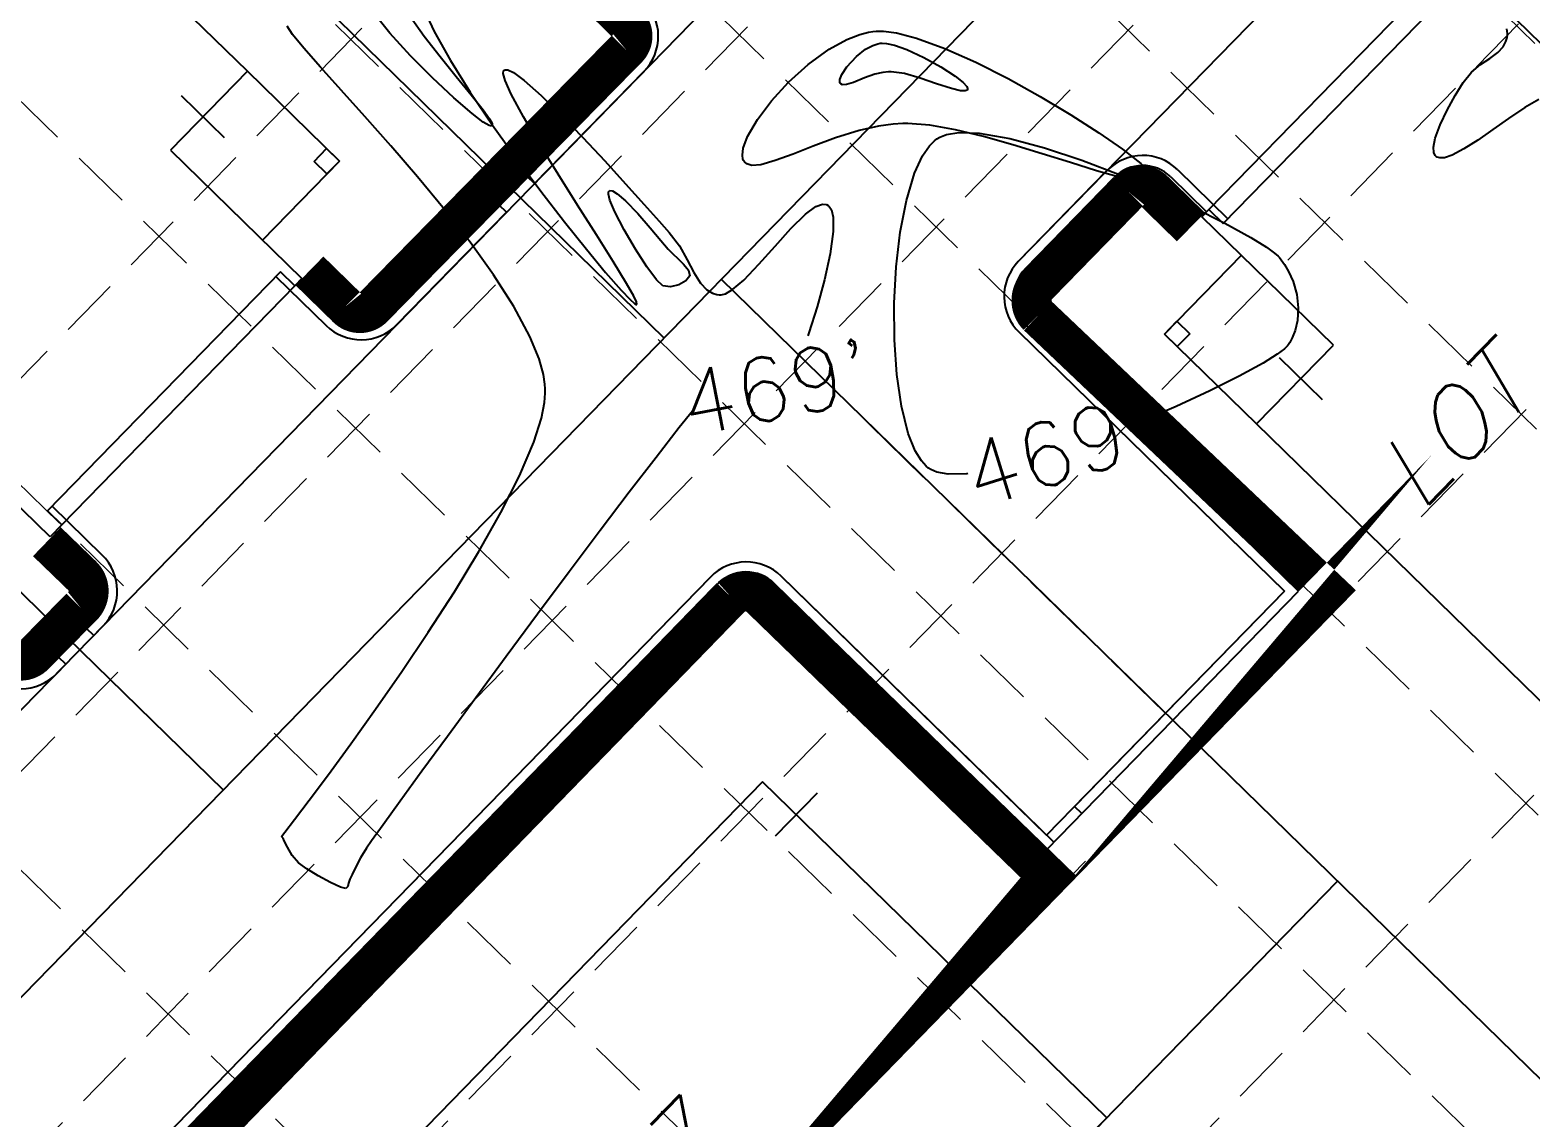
# Model space of a CAD drawing. Header units: feet. Extents: x -15 to 992, y 1644 to 2657.
# Drawn here: x 536.2 to 611.1, y 2436.6 to 2490.9 of the extents above; entities that cross this region are included whole.
import ezdxf
from ezdxf.enums import TextEntityAlignment as Align

# ---------------------------------------------------------------- set-up
doc = ezdxf.new("R2010")
doc.units = ezdxf.units.FT
doc.header["$LTSCALE"] = 30
doc.header["$MEASUREMENT"] = 0
for name, pattern in [('HIDDEN', [0.375, 0.25, -0.125]), ('HIDDEN2', [0.1875, 0.125, -0.0625]), ('x500106ebs$0$PHANTOM2', [1.25, 0.625, -0.125, 0.125, -0.125, 0.125, -0.125])]:
    doc.linetypes.add(name, pattern=pattern)
for name, color, linetype in [('CONTOURS', 35, 'x500106ebs$0$PHANTOM2'), ('EROSION BLANKET', 84, 'Continuous'), ('GRID', 254, 'HIDDEN'), ('x500106ebs$0$3-LOT-LINES', 251, 'x500106ebs$0$PHANTOM2'), ('x500106pbs$0$3-BLDG', 16, 'HIDDEN2'), ('x500106pbs$0$3-CURB-BACK', 16, 'HIDDEN2'), ('x500106pbs$0$3-CURB-FACE', 16, 'HIDDEN2'), ('x500106pbs$0$3-ESMT-SHARED', 16, 'HIDDEN2'), ('x500106pbs$0$3-STRIPE', 16, 'HIDDEN2'), ('x500106pbs$0$3-TEXT-LOT-30', 16, 'HIDDEN2')]:
    doc.layers.add(name, color=color, linetype=linetype)
doc.styles.add('x500106eto$0$L60', font='simplex', dxfattribs={"height": 1.8})
doc.styles.add('x500106pbs$0$SLANT 80', font='simplex', dxfattribs={"oblique": 15, "height": 2.4})

msp = doc.modelspace()

# ---------------------------------------------------------------- linework, layer by layer
at = {"layer": 'CONTOURS', "lineweight": -3}
for p, q in [((555.7740449042153, 2492.089231187139, 469), (556.3525201830612, 2490.838421023518, 469)), ((549.2739560422733, 2490.700136889402, 469), (549.0147153439234, 2491.115499055011, 469)), ((554.1359824812544, 2490.761782183651, 468), (553.2672294845233, 2491.833719103825, 468)), ((555.164052744014, 2491.580813404642, 468), (555.8555346180754, 2490.612446173994, 468)), ((549.8436491369018, 2490.003730044847, 469), (549.2739560422733, 2490.700136889402, 469)), ((555.1700131026785, 2489.630717206041, 468), (554.1359824812544, 2490.761782183651, 468)), ((555.8555346180754, 2490.612446173994, 468), (556.6464690220569, 2489.597310457795, 468)), ((556.3525201830612, 2490.838421023518, 469), (557.1623698571279, 2489.396482060046, 469)), ((576.0710924232549, 2489.960888824548, 469), (576.942689098117, 2490.435215230468, 469)), ((576.942689098117, 2490.435215230468, 469), (577.598673190344, 2490.690178099248, 469)), ((577.598673190344, 2490.690178099248, 469), (578.0320585128179, 2490.804090050291, 469)), ((578.0320585128179, 2490.804090050291, 469), (578.2465647011131, 2490.842612657993, 469)), ((578.2465647011131, 2490.842612657993, 469), (578.4133299867558, 2490.860423031389, 469)), ((578.4133299867558, 2490.860423031389, 469), (578.7845864598405, 2490.859575110718, 469)), ((578.7845864598405, 2490.859575110718, 469), (579.427677861117, 2490.772931513832, 469)), ((579.427677861117, 2490.772931513832, 469), (580.423349644589, 2490.51428604946, 469)), ((580.423349644589, 2490.51428604946, 469), (581.8414247889675, 2489.995763575545, 469)), ((609.7085493684558, 2490.083743580024, 469), (609.8483774801307, 2490.342952460821, 469)), ((609.8483774801307, 2490.342952460821, 469), (609.90923094651, 2490.545633520568, 469)), ((609.9328907263143, 2490.750329892167, 469), (609.8974627216089, 2490.970470448812, 469)), ((609.90923094651, 2490.545633520568, 469), (609.9287805501385, 2490.657507227961, 469)), ((609.9287805501385, 2490.657507227961, 469), (609.9328907263143, 2490.750329892167, 469)), ((550.6716003703064, 2489.062812852786, 469), (549.8436491369018, 2490.003730044847, 469)), ((556.26695406522, 2488.527479764922, 468), (555.1700131026785, 2489.630717206041, 468)), ((556.6464690220569, 2489.597310457795, 468), (557.4552430035096, 2488.601458046056, 468)), ((575.0166539441452, 2489.20045090772, 469), (576.0710924232549, 2489.960888824548, 469)), ((576.9464953426459, 2489.085100075203, 468), (577.423676839649, 2489.599172076858, 468)), ((577.423676839649, 2489.599172076858, 468), (577.885138984728, 2489.95479847794, 468)), ((577.885138984728, 2489.95479847794, 468), (578.2515402044573, 2490.150256650566, 468)), ((578.2515402044573, 2490.150256650566, 468), (578.4961204959864, 2490.232767242212, 468)), ((578.4961204959864, 2490.232767242212, 468), (578.6166332751368, 2490.25691193138, 468)), ((578.6166332751368, 2490.25691193138, 468), (578.7080924000866, 2490.264482565502, 468)), ((578.7080924000866, 2490.264482565502, 468), (578.9245594394276, 2490.249595427567, 468)), ((578.9245594394276, 2490.249595427567, 468), (579.3201404977103, 2490.160199693809, 468)), ((579.3201404977103, 2490.160199693809, 468), (579.9435160459311, 2489.93823410006, 468)), ((579.9435160459311, 2489.93823410006, 468), (580.7989664985369, 2489.543644907528, 468)), ((581.8414247889675, 2489.995763575545, 469), (583.3891987945658, 2489.305445574977, 469)), ((609.0375940260033, 2489.496835037743, 469), (609.4478347769141, 2489.799793228195, 469)), ((609.4478347769141, 2489.799793228195, 469), (609.7085493684558, 2490.083743580024, 469)), ((551.7056154849843, 2487.913919644659, 469), (550.6716003703064, 2489.062812852786, 469)), ((557.1623698571279, 2489.396482060046, 469), (558.1512054596737, 2487.821392929436, 469)), ((559.7974699352528, 2488.738838529596, 469), (559.8089932290104, 2488.875939214344, 469)), ((559.8089932290104, 2488.875939214344, 469), (559.8383914137517, 2488.915004625247, 469)), ((559.8383914137517, 2488.915004625247, 469), (559.8864490301748, 2488.937449667841, 469)), ((559.8864490301748, 2488.937449667841, 469), (560.0213736941291, 2488.928556054056, 469)), ((560.0213736941291, 2488.928556054056, 469), (560.312963320594, 2488.79071863026, 469)), ((574.0402611959398, 2488.316650067246, 469), (575.0166539441452, 2489.20045090772, 469)), ((576.6931185558151, 2488.690287163815, 468), (576.9464953426459, 2489.085100075203, 468)), ((580.7989664985369, 2489.543644907528, 468), (581.6380732811504, 2489.081177625892, 468)), ((581.6380732811504, 2489.081177625892, 468), (582.3525741076737, 2488.617548826756, 468)), ((583.3891987945658, 2489.305445574977, 469), (584.9991044709791, 2488.491664987589, 469)), ((608.1208157830188, 2488.815500493411, 469), (608.5790384288757, 2489.190551844967, 469)), ((608.5790384288757, 2489.190551844967, 469), (609.0375940260033, 2489.496835037743, 469)), ((557.324438085303, 2487.539025454222, 468), (556.26695406522, 2488.527479764922, 468)), ((557.4552430035096, 2488.601458046056, 468), (558.2002436099838, 2487.690940728788, 468)), ((559.8895327957675, 2488.397210387517, 469), (559.7974699352528, 2488.738838529596, 469)), ((560.1916614850829, 2487.719935368884, 469), (559.8895327957675, 2488.397210387517, 469)), ((560.312963320594, 2488.79071863026, 469), (560.8463624139549, 2488.402435276777, 469)), ((560.8463624139549, 2488.402435276777, 469), (561.6985992262948, 2487.648193640807, 469)), ((573.1837996469064, 2487.376752110444, 469), (574.0402611959398, 2488.316650067246, 469)), ((576.6023504401771, 2488.31435212378, 468), (576.6041644804163, 2488.442580310782, 468)), ((576.6205612331921, 2488.264083094407, 468), (576.6023504401771, 2488.31435212378, 468)), ((576.6041644804163, 2488.442580310782, 468), (576.6931185558151, 2488.690287163815, 468)), ((576.6501679895132, 2488.225127600123, 468), (576.6205612331921, 2488.264083094407, 468)), ((576.7364134409522, 2488.182002346478, 468), (576.6501679895132, 2488.225127600123, 468)), ((576.9271764418736, 2488.191112814656, 468), (576.7364134409522, 2488.182002346478, 468)), ((577.2788127157573, 2488.30415225478, 468), (576.9271764418736, 2488.191112814656, 468)), ((577.8375997855153, 2488.528603719922, 468), (577.2788127157573, 2488.30415225478, 468)), ((578.3478607024624, 2488.706223482985, 468), (577.8375997855153, 2488.528603719922, 468)), ((578.7501232274685, 2488.801441048416, 468), (578.3478607024624, 2488.706223482985, 468)), ((579.0214307624815, 2488.833659504867, 468), (578.7501232274685, 2488.801441048416, 468)), ((579.1567872808448, 2488.83775755921, 468), (579.0214307624815, 2488.833659504867, 468)), ((579.8196507697771, 2488.742523070176, 468), (579.1567872808448, 2488.83775755921, 468)), ((580.6125083231718, 2488.515274962007, 468), (579.8196507697771, 2488.742523070176, 468)), ((581.4299014193625, 2488.239389565922, 468), (580.6125083231718, 2488.515274962007, 468)), ((582.166371536684, 2487.998243213148, 468), (581.4299014193625, 2488.239389565922, 468)), ((582.3525741076737, 2488.617548826756, 468), (582.7617062242489, 2488.290643030969, 468)), ((582.7617062242489, 2488.290643030969, 468), (582.9374058658427, 2488.093545510908, 468)), ((584.9991044709791, 2488.491664987589, 469), (586.6035746278023, 2487.602754753214, 469)), ((607.3176716297276, 2487.650200004147, 469), (607.7115738859193, 2488.306237826617, 469)), ((607.7115738859193, 2488.306237826617, 469), (608.1208157830188, 2488.815500493411, 469)), ((552.893500223433, 2486.593584751904, 469), (551.7056154849843, 2487.913919644659, 469)), ((558.2400978793521, 2486.75230986787, 468), (557.324438085303, 2487.539025454222, 468)), ((558.1512054596737, 2487.821392929436, 469), (559.2666385239554, 2486.171132264396, 469)), ((558.2002436099838, 2487.690940728788, 468), (558.7998578890306, 2486.931810296002, 468)), ((560.8045994244837, 2486.585609445939, 469), (560.1916614850829, 2487.719935368884, 469)), ((561.6985992262948, 2487.648193640807, 469), (562.6961041664104, 2486.672672300444, 469)), ((572.4891547653128, 2486.448022844635, 469), (573.1837996469064, 2487.376752110444, 469)), ((582.6264149591957, 2487.886367136693, 468), (582.166371536684, 2487.998243213148, 468)), ((582.8606860711816, 2487.877748446671, 468), (582.6264149591957, 2487.886367136693, 468)), ((582.951468239954, 2487.917859416555, 468), (582.8606860711816, 2487.877748446671, 468)), ((582.9374058658427, 2488.093545510908, 468), (582.9790953688412, 2487.993049260784, 468)), ((582.974708748055, 2487.953672962416, 468), (582.951468239954, 2487.917859416555, 468)), ((582.9790953688412, 2487.993049260784, 468), (582.974708748055, 2487.953672962416, 468)), ((586.6035746278023, 2487.602754753214, 469), (588.1350420746298, 2486.687047811686, 469)), ((606.9126596000851, 2486.922395228793, 469), (607.3176716297276, 2487.650200004147, 469)), ((611.4937406186905, 2487.457331725465, 469), (610.7875314329185, 2487.047509487856, 469)), ((558.8017214572837, 2486.326623439437, 468), (558.2400978793521, 2486.75230986787, 468)), ((558.7998578890306, 2486.931810296002, 468), (559.1200272524743, 2486.477891309486, 468)), ((562.6961041664104, 2486.672672300444, 469), (563.7737026740133, 2485.558889958262, 469)), ((588.1350420746298, 2486.687047811686, 469), (589.5259396210572, 2485.792877102837, 469)), ((606.5559731347175, 2486.188738408935, 469), (606.9126596000851, 2486.922395228793, 469)), ((610.7875314329185, 2487.047509487856, 469), (609.9832771169176, 2486.503021036052, 469)), ((554.1830603281503, 2485.138342505962, 469), (552.893500223433, 2486.593584751904, 469)), ((559.0888495833551, 2486.155392554718, 468), (558.8017214572837, 2486.326623439437, 468)), ((559.2041320898607, 2486.122165653607, 468), (559.0888495833551, 2486.155392554718, 468)), ((559.1200272524743, 2486.477891309486, 468), (559.2396777881545, 2486.24912026421, 468)), ((559.2364756550446, 2486.131917243917, 468), (559.2041320898607, 2486.122165653607, 468)), ((559.2522815019797, 2486.157707779595, 468), (559.2364756550446, 2486.131917243917, 468)), ((559.2396777881545, 2486.24912026421, 468), (559.2522815019797, 2486.157707779595, 468)), ((559.2666385239554, 2486.171132264396, 469), (560.4562805832302, 2484.503678697634, 469)), ((561.6102405423567, 2485.220617575393, 469), (560.8045994244837, 2486.585609445939, 469)), ((571.9982120194275, 2485.597728077138, 469), (572.4891547653128, 2486.448022844635, 469)), ((577.5599800441316, 2485.900059461944, 469), (576.3836818578804, 2485.537293956129, 469)), ((578.5289132045666, 2486.118093247606, 469), (577.5599800441316, 2485.900059461944, 469)), ((579.2616973055074, 2486.220154305886, 469), (578.5289132045666, 2486.118093247606, 469)), ((579.7494788542645, 2486.252011989554, 469), (579.2616973055074, 2486.220154305886, 469)), ((579.9924195855065, 2486.255703061508, 469), (579.7494788542645, 2486.252011989554, 469)), ((581.0929493131121, 2486.168922997818, 469), (579.9924195855065, 2486.255703061508, 469)), ((582.3717545728773, 2485.937990047642, 469), (581.0929493131121, 2486.168922997818, 469)), ((583.7708298262373, 2485.599422403631, 469), (582.3717545728773, 2485.937990047642, 469)), ((606.3070475713498, 2485.515144452959, 469), (606.5559731347175, 2486.188738408935, 469)), ((609.1913654024847, 2485.947255799115, 469), (608.4390327081255, 2485.426285975011, 469)), ((609.9832771169176, 2486.503021036052, 469), (609.1913654024847, 2485.947255799115, 469)), ((555.5221015416332, 2483.584727238271, 469), (554.1830603281503, 2485.138342505962, 469)), ((562.5349607706885, 2483.720355943924, 469), (561.6102405423567, 2485.220617575393, 469)), ((563.7737026740133, 2485.558889958262, 469), (564.8662201888155, 2484.389865316831, 469)), ((571.7802703951049, 2485.019167724442, 469), (571.9982120194275, 2485.597728077138, 469)), ((575.2744251487748, 2485.128058386601, 469), (574.262530232455, 2484.729972058591, 469)), ((576.3836818578804, 2485.537293956129, 469), (575.2744251487748, 2485.128058386601, 469)), ((580.7303333533066, 2484.640974204247, 469), (581.070864631178, 2485.14101776091, 469)), ((581.070864631178, 2485.14101776091, 469), (581.3175477530995, 2485.393097202614, 469)), ((581.3175477530995, 2485.393097202614, 469), (581.44675133583, 2485.492924101343, 469)), ((581.44675133583, 2485.492924101343, 469), (581.5868234101308, 2485.576867951667, 469)), ((581.5868234101308, 2485.576867951667, 469), (581.9185514689557, 2485.704833584583, 469)), ((581.9185514689557, 2485.704833584583, 469), (582.5354050582873, 2485.80259004035, 469)), ((582.5354050582873, 2485.80259004035, 469), (583.553342810937, 2485.772823818671, 469)), ((583.553342810937, 2485.772823818671, 469), (585.0817176231521, 2485.511978405874, 469)), ((585.2321695346263, 2485.189738258427, 469), (583.7708298262373, 2485.599422403631, 469)), ((585.0817176231521, 2485.511978405874, 469), (586.8190532133121, 2485.04630476461, 469)), ((586.697768159479, 2484.745455804678, 469), (585.2321695346263, 2485.189738258427, 469)), ((589.5259396210572, 2485.792877102837, 469), (590.7087000766783, 2484.968575566503, 469)), ((606.2254355170467, 2485.063809368607, 469), (606.3070475713498, 2485.515144452959, 469)), ((608.4390327081255, 2485.426285975011, 469), (607.7535154523439, 2484.986183761701, 469)), ((560.4562805832302, 2484.503678697634, 469), (561.6677431707556, 2482.877010861863, 469)), ((564.8662201888155, 2484.389865316831, 469), (565.9084821505298, 2483.248617078725, 469)), ((571.7328616947595, 2484.667159456939, 469), (571.7802703951049, 2485.019167724442, 469)), ((571.7615428735294, 2484.479564888348, 469), (571.7328616947595, 2484.667159456939, 469)), ((571.7949748078527, 2484.401505266352, 469), (571.7615428735294, 2484.479564888348, 469)), ((571.8398769060273, 2484.334868684631, 469), (571.7949748078527, 2484.401505266352, 469)), ((573.3783174245623, 2484.400654277331, 469), (572.6521070407371, 2484.19772434805, 469)), ((574.262530232455, 2484.729972058591, 469), (573.3783174245623, 2484.400654277331, 469)), ((580.3318592347564, 2483.77224846593, 469), (580.7303333533066, 2484.640974204247, 469)), ((588.109620162229, 2484.303093235031, 469), (586.697768159479, 2484.745455804678, 469)), ((586.8190532133121, 2485.04630476461, 469), (588.6845306275441, 2484.422579359261, 469)), ((588.6845306275441, 2484.422579359261, 469), (590.5973309119763, 2483.68757865421, 469)), ((590.7087000766783, 2484.968575566503, 469), (591.6157562510887, 2484.262476142517, 469)), ((606.2527549810229, 2484.798520511475, 469), (606.2254355170467, 2485.063809368607, 469)), ((606.3202566283453, 2484.664434136743, 469), (606.2527549810229, 2484.798520511475, 469)), ((606.3702205015134, 2484.611804766184, 469), (606.3202566283453, 2484.664434136743, 469)), ((606.4213616637016, 2484.576279802935, 469), (606.3702205015134, 2484.611804766184, 469)), ((606.5438637561983, 2484.53557433442, 469), (606.4213616637016, 2484.576279802935, 469)), ((606.7748979450207, 2484.54484861285, 469), (606.5438637561983, 2484.53557433442, 469)), ((607.1620500536451, 2484.673021357151, 469), (606.7748979450207, 2484.54484861285, 469)), ((607.7535154523439, 2484.986183761701, 469), (607.1620500536451, 2484.673021357151, 469)), ((563.5051360414664, 2482.180220738211, 469), (562.5349607706885, 2483.720355943924, 469)), ((571.9585864567953, 2484.235661195543, 469), (571.8398769060273, 2484.334868684631, 469)), ((572.2052757311162, 2484.165099831166, 469), (571.9585864567953, 2484.235661195543, 469)), ((572.6521070407371, 2484.19772434805, 469), (572.2052757311162, 2484.165099831166, 469)), ((579.9241714113177, 2482.41653513408, 469), (580.3318592347564, 2483.77224846593, 469)), ((589.409720004312, 2483.89916874213, 469), (588.109620162229, 2484.303093235031, 469)), ((590.5400621471617, 2483.570200518623, 469), (589.409720004312, 2483.89916874213, 469)), ((590.5973309119763, 2483.68757865421, 469), (592.476635112736, 2482.888079113835, 469)), ((591.6157562510887, 2484.262476142517, 469), (592.097488956193, 2483.815181859787, 469)), ((592.097488956193, 2483.815181859787, 469), (592.2938037722975, 2483.564542415123, 469)), ((556.8584296063791, 2481.96927328027, 469), (555.5221015416332, 2483.584727238271, 469)), ((561.6677431707556, 2482.877010861863, 469), (562.848637819789, 2481.349107389793, 469)), ((565.0567031848543, 2482.850174103345, 468), (565.0824341183779, 2482.885034429518, 468)), ((565.0824341183779, 2482.885034429518, 468), (565.1263364257843, 2482.904987352376, 468)), ((565.1263364257843, 2482.904987352376, 468), (565.2447717931648, 2482.89081046896, 468)), ((565.2447717931648, 2482.89081046896, 468), (565.4882504933776, 2482.750985008301, 468)), ((565.9084821505298, 2483.248617078725, 469), (566.8353139988681, 2482.218163946516, 469)), ((591.4426410522124, 2483.352706757154, 469), (590.5400621471617, 2483.570200518623, 469)), ((591.9617349231221, 2483.283513586107, 469), (591.4426410522124, 2483.352706757154, 469)), ((592.2131667343531, 2483.305023226123, 469), (591.9617349231221, 2483.283513586107, 469)), ((592.3081660429502, 2483.358699701777, 469), (592.2131667343531, 2483.305023226123, 469)), ((592.2938037722975, 2483.564542415123, 469), (592.3380081046025, 2483.443645246406, 469)), ((592.3324869946559, 2483.398215390921, 469), (592.3081660429502, 2483.358699701777, 469)), ((592.3380081046025, 2483.443645246406, 469), (592.3324869946559, 2483.398215390921, 469)), ((592.476635112736, 2482.888079113835, 469), (594.2416242759509, 2482.070857202519, 469)), ((564.4471422866768, 2480.695608144936, 469), (563.5051360414664, 2482.180220738211, 469)), ((565.0463776507627, 2482.726512376532, 468), (565.0567031848543, 2482.850174103345, 468)), ((565.1229133721638, 2482.423144639815, 468), (565.0463776507627, 2482.726512376532, 468)), ((565.3664521085188, 2481.84615782847, 468), (565.1229133721638, 2482.423144639815, 468)), ((565.4882504933776, 2482.750985008301, 468), (565.9056598550155, 2482.389849532188, 468)), ((565.9056598550155, 2482.389849532188, 468), (566.5120105655719, 2481.757539997065, 468)), ((566.8353139988681, 2482.218163946516, 469), (567.5815411735416, 2481.381524622776, 469)), ((574.8904826058504, 2481.73245598119, 469), (575.407875860114, 2482.105516966368, 469)), ((575.407875860114, 2482.105516966368, 469), (575.7385123278893, 2482.222891176759, 469)), ((575.7385123278893, 2482.222891176759, 469), (575.9259829366256, 2482.207912916622, 469)), ((575.9259829366256, 2482.207912916622, 469), (576.0087088630485, 2482.169278636686, 469)), ((576.0087088630485, 2482.169278636686, 469), (576.0738985906864, 2482.115329892633, 469)), ((576.0738985906864, 2482.115329892633, 469), (576.1757228060235, 2481.95065704531, 469)), ((579.6183590299843, 2480.832123865147, 469), (579.9241714113177, 2482.41653513408, 469)), ((558.1398502648863, 2480.3285149634, 469), (556.8584296063791, 2481.96927328027, 469)), ((565.833371093137, 2480.949563041323, 468), (565.3664521085188, 2481.84615782847, 468)), ((566.5120105655719, 2481.757539997065, 468), (567.1287283678655, 2481.053715596494, 468)), ((567.5815411735416, 2481.381524622776, 469), (568.0819891142642, 2480.821717810078, 469)), ((574.1544208920895, 2481.013388509652, 469), (574.8904826058504, 2481.73245598119, 469)), ((576.1757228060235, 2481.95065704531, 469), (576.261774269849, 2481.575082416882, 469)), ((576.261774269849, 2481.575082416882, 469), (576.2652002250152, 2480.871772092118, 469)), ((594.2416242759509, 2482.070857202519, 469), (595.8114794477492, 2481.282689384645, 469)), ((562.848637819789, 2481.349107389793, 469), (563.9465760635876, 2479.977946914132, 469)), ((565.2873554383066, 2479.361914350776, 469), (564.4471422866768, 2480.695608144936, 469)), ((566.3967099613246, 2479.990169926085, 468), (565.833371093137, 2480.949563041323, 468)), ((567.1287283678655, 2481.053715596494, 468), (567.6662196595807, 2480.417098724623, 468)), ((568.0819891142642, 2480.821717810078, 469), (568.5926262486403, 2480.144215722964, 469)), ((573.3627971777241, 2480.137040817098, 469), (574.1544208920895, 2481.013388509652, 469)), ((576.2652002250152, 2480.871772092118, 469), (576.1188121184373, 2479.747355040203, 469)), ((579.4159495587842, 2479.095178963386, 469), (579.6183590299843, 2480.832123865147, 469)), ((595.8114794477492, 2481.282689384645, 469), (597.1053816742578, 2480.570352124591, 469)), ((559.3141692596512, 2478.698986619098, 469), (558.1398502648863, 2480.3285149634, 469)), ((563.9465760635876, 2479.977946914132, 469), (564.9091694354083, 2478.821508067591, 469)), ((566.9663286309865, 2479.109457979998, 468), (566.3967099613246, 2479.990169926085, 468)), ((567.6662196595807, 2480.417098724623, 468), (568.0348908384021, 2479.986411775596, 468)), ((568.0348908384021, 2479.986411775596, 468), (568.1122335449606, 2479.903069785597, 468)), ((568.1122335449606, 2479.903069785597, 468), (568.2710109333862, 2479.742790433965, 468)), ((568.5926262486403, 2480.144215722964, 469), (568.9807257667303, 2479.459405659784, 469)), ((572.5624142548813, 2479.235780809662, 469), (573.3627971777241, 2480.137040817098, 469)), ((597.1053816742578, 2480.570352124591, 469), (597.887506997854, 2480.086514102244, 469)), ((597.887506997854, 2480.086514102244, 469), (598.2993645551105, 2479.789537685838, 469)), ((565.9521514283424, 2478.274535542411, 469), (565.2873554383066, 2479.361914350776, 469)), ((567.4520870200263, 2478.448906700308, 468), (566.9663286309865, 2479.109457979998, 468)), ((568.2710109333862, 2479.742790433965, 468), (568.5091549284982, 2479.517335113205, 468)), ((568.5091549284982, 2479.517335113205, 468), (568.797933353032, 2479.241726251513, 468)), ((568.797933353032, 2479.241726251513, 468), (569.0511938502473, 2478.931103720097, 468)), ((568.9807257667303, 2479.459405659784, 469), (569.3097371925608, 2478.820243636189, 469)), ((571.8000749156886, 2478.441976393476, 469), (572.5624142548813, 2479.235780809662, 469)), ((576.1188121184373, 2479.747355040203, 469), (575.8415930497854, 2478.454418141935, 469)), ((598.2993645551105, 2479.789537685838, 469), (598.4810301590833, 2479.628548536511, 469)), ((598.4810301590833, 2479.628548536511, 469), (598.5420514759171, 2479.560275135475, 469)), ((598.5420514759171, 2479.560275135475, 469), (598.6271968916194, 2479.449338303239, 469)), ((598.6271968916194, 2479.449338303239, 469), (598.7861196692088, 2479.22067993217, 469)), ((598.7861196692088, 2479.22067993217, 469), (598.9954404678169, 2478.86283698189, 469)), ((560.3291923331722, 2477.117222578805, 469), (559.3141692596512, 2478.698986619098, 469)), ((564.9091694354083, 2478.821508067591, 469), (565.6840294685094, 2477.93776948288, 469)), ((567.7638450463478, 2478.149995584256, 468), (567.4520870200263, 2478.448906700308, 468)), ((568.9175451411238, 2478.397118855851, 468), (568.567640063922, 2478.203286807917, 468)), ((569.1050357763136, 2478.649985073263, 468), (568.9175451411238, 2478.397118855851, 468)), ((569.0511938502473, 2478.931103720097, 468), (569.1050357763136, 2478.649985073263, 468)), ((569.3097371925608, 2478.820243636189, 469), (569.6431100501586, 2478.279685667826, 469)), ((571.2490463008721, 2477.97325211915, 469), (571.8000749156886, 2478.441976393476, 469)), ((575.8415930497854, 2478.454418141935, 469), (575.4727366912846, 2477.104403402364, 469)), ((579.3184704657469, 2477.281864733058, 469), (579.4159495587842, 2479.095178963386, 469)), ((598.9954404678169, 2478.86283698189, 469), (599.2184821930468, 2478.363880823868, 469)), ((599.2184821930468, 2478.363880823868, 469), (599.4033402972593, 2477.717736359861, 469)), ((565.6840294685094, 2477.93776948288, 469), (566.1335444414603, 2477.466084444811, 469)), ((566.3082124903185, 2477.646085522942, 469), (565.9521514283424, 2478.274535542411, 469)), ((566.4479847574178, 2477.347648726276, 469), (566.3082124903185, 2477.646085522942, 469)), ((568.1511351604247, 2478.107806520404, 468), (567.7638450463478, 2478.149995584256, 468)), ((568.567640063922, 2478.203286807917, 468), (568.1511351604247, 2478.107806520404, 468)), ((569.6431100501586, 2478.279685667826, 469), (569.9555866472551, 2477.953820655419, 469)), ((569.9555866472551, 2477.953820655419, 469), (570.2379671499114, 2477.789387578704, 469)), ((570.2379671499114, 2477.789387578704, 469), (570.4567028825813, 2477.724199145909, 469)), ((570.4567028825813, 2477.724199145909, 469), (570.576738156763, 2477.706205959392, 469)), ((570.576738156763, 2477.706205959392, 469), (570.6731284484104, 2477.706434890673, 469)), ((570.6731284484104, 2477.706434890673, 469), (570.8858255775615, 2477.763204097396, 469)), ((570.8858255775615, 2477.763204097396, 469), (571.2490463008721, 2477.97325211915, 469)), ((599.4033402972593, 2477.717736359861, 469), (599.4788131959272, 2477.063031166101, 469)), ((561.1327252279461, 2475.61975717396, 469), (560.3291923331722, 2477.117222578805, 469)), ((566.1335444414603, 2477.466084444811, 469), (566.3536938651225, 2477.26906322084, 469)), ((566.3536938651225, 2477.26906322084, 469), (566.4384655286731, 2477.219312485823, 469)), ((566.4384655286731, 2477.219312485823, 469), (566.4609956515797, 2477.220307629789, 469)), ((566.4717249380922, 2477.242472079443, 469), (566.4479847574178, 2477.347648726276, 469)), ((566.4609956515797, 2477.220307629789, 469), (566.4717249380922, 2477.242472079443, 469)), ((575.4727366912846, 2477.104403402364, 469), (575.0514367151602, 2475.808752826542, 469)), ((579.3274492189016, 2475.468345478418, 469), (579.3184704657469, 2477.281864733058, 469)), ((599.4788131959272, 2477.063031166101, 469), (599.439540612068, 2476.417318349374, 469)), ((599.439540612068, 2476.417318349374, 469), (599.3219036914288, 2475.919018295218, 469)), ((561.5882040740257, 2474.507030938334, 469), (561.1327252279461, 2475.61975717396, 469)), ((575.0514367151602, 2475.808752826542, 469), (574.9970068942748, 2475.667233462123, 469)), ((579.4444132862777, 2473.730785503727, 469), (579.3274492189016, 2475.468345478418, 469)), ((599.1815806166455, 2475.561848714696, 469), (599.0625813410261, 2475.333725586255, 469)), ((599.3219036914288, 2475.919018295218, 469), (599.1815806166455, 2475.561848714696, 469)), ((598.4358833768797, 2474.741664911372, 469), (597.7300851658567, 2474.298992220959, 469)), ((598.7964634747402, 2475.012966136172, 469), (598.4358833768797, 2474.741664911372, 469)), ((598.947950766652, 2475.16035044297, 469), (598.7964634747402, 2475.012966136172, 469)), ((598.9953178888395, 2475.223082274169, 469), (598.947950766652, 2475.16035044297, 469)), ((599.0625813410261, 2475.333725586255, 469), (598.9953178888395, 2475.223082274169, 469)), ((561.8029899140499, 2473.73448868179, 469), (561.5882040740257, 2474.507030938334, 469)), ((597.7300851658567, 2474.298992220959, 469), (596.5373912400153, 2473.643033951292, 469)), ((561.8795251181489, 2473.253369592522, 469), (561.8029899140499, 2473.73448868179, 469)), ((561.8965434512431, 2473.023859596371, 469), (561.8795251181489, 2473.253369592522, 469)), ((579.6708901359043, 2472.145349113241, 469), (579.4444132862777, 2473.730785503727, 469)), ((596.5373912400153, 2473.643033951292, 469), (595.0661284807086, 2472.908654035093, 469)), ((561.8601025743742, 2472.337163373807, 469), (561.8984183610819, 2472.806999705731, 469)), ((561.8984183610819, 2472.806999705731, 469), (561.8965434512431, 2473.023859596371, 469)), ((595.0661284807086, 2472.908654035093, 469), (593.3874090450131, 2472.133992858994, 469)), ((561.7032306108154, 2471.548272537341, 469), (561.8601025743742, 2472.337163373807, 469)), ((569.2490107207377, 2471.893926311482, 469), (568.5869977516597, 2471.079987660484, 469)), ((580.0084072358104, 2470.788200611218, 469), (579.6708901359043, 2472.145349113241, 469)), ((593.3874090450131, 2472.133992858994, 469), (591.5723450900043, 2471.357190809626, 469)), ((561.3246685811089, 2470.356597696537, 469), (561.7032306108154, 2471.548272537341, 469)), ((568.5869977516597, 2471.079987660484, 469), (567.4227660430017, 2469.598009183009, 469)), ((591.5723450900043, 2471.357190809626, 469), (591.1574016498016, 2471.193710644303, 469)), ((560.6138113843626, 2468.679223029153, 469), (561.3246685811089, 2470.356597696537, 469)), ((580.3593963544522, 2469.918031501755, 469), (580.0084072358104, 2470.788200611218, 469)), ((567.4227660430017, 2469.598009183009, 469), (566.0881756432677, 2467.863789493968, 469)), ((580.6703870952763, 2469.416733196313, 469), (580.3593963544522, 2469.918031501755, 469)), ((580.9006351242951, 2469.163735245697, 469), (580.6703870952763, 2469.416733196313, 469)), ((559.6837380405486, 2466.841075194949, 469), (560.6138113843626, 2468.679223029153, 469)), ((581.0226720585781, 2469.063424489595, 469), (580.9006351242951, 2469.163735245697, 469)), ((581.1460104670341, 2468.985177871697, 469), (581.0226720585781, 2469.063424489595, 469)), ((581.4423180233957, 2468.863822009902, 469), (581.1460104670341, 2468.985177871697, 469)), ((582.0023227477113, 2468.765054805818, 469), (581.4423180233957, 2468.863822009902, 469)), ((582.9407830229325, 2468.77598099587, 469), (582.0023227477113, 2468.765054805818, 469)), ((582.990717146326, 2468.783502014957, 469), (582.9407830229325, 2468.77598099587, 469)), ((566.0881756432677, 2467.863789493968, 469), (564.6279906732489, 2465.940145494884, 469)), ((558.5824963202062, 2464.893446177539, 469), (559.6837380405486, 2466.841075194949, 469)), ((564.6279906732489, 2465.940145494884, 469), (563.0869752537369, 2463.889894087282, 469)), ((557.3581339938748, 2462.887627960542, 469), (558.5824963202062, 2464.893446177539, 469)), ((563.0869752537369, 2463.889894087282, 469), (561.509893505523, 2461.775852172683, 469)), ((556.0586988320933, 2460.874912527573, 469), (557.3581339938748, 2462.887627960542, 469)), ((561.509893505523, 2461.775852172683, 469), (559.9415095493991, 2459.660836652613, 469)), ((554.7322386054011, 2458.90659186225, 469), (556.0586988320933, 2460.874912527573, 469)), ((559.9415095493991, 2459.660836652613, 469), (558.4265875061565, 2457.607664428594, 469)), ((553.4268010843366, 2457.03395794819, 469), (554.7322386054011, 2458.90659186225, 469)), ((558.4265875061565, 2457.607664428594, 469), (557.0098914965865, 2455.679152402152, 469)), ((552.1904340394399, 2455.308302769009, 469), (553.4268010843366, 2457.03395794819, 469)), ((551.0711852412492, 2453.780918308325, 469), (552.1904340394399, 2455.308302769009, 469)), ((557.0098914965865, 2455.679152402152, 469), (555.7361856414805, 2453.938117474807, 469)), ((550.1171024603041, 2452.503096549754, 469), (551.0711852412492, 2453.780918308325, 469)), ((555.7361856414805, 2453.938117474807, 469), (554.6502340616305, 2452.447376548085, 469)), ((549.3762334671437, 2451.526129476913, 469), (550.1171024603041, 2452.503096549754, 469)), ((554.6502340616305, 2452.447376548085, 469), (553.7968008778275, 2451.269746523508, 469)), ((548.8966260323068, 2450.90130907342, 469), (549.3762334671437, 2451.526129476913, 469)), ((548.7263279263332, 2450.67992732289, 469), (548.8966260323068, 2450.90130907342, 469)), ((548.7639499747004, 2450.641836296005, 469), (548.7263279263332, 2450.67992732289, 469)), ((548.8080467503864, 2450.603832450836, 469), (548.7639499747004, 2450.641836296005, 469)), ((553.7968008778275, 2451.269746523508, 469), (553.2206502108631, 2450.468044302601, 469)), ((548.8691640442821, 2450.466091318239, 469), (548.8080467503864, 2450.603832450836, 469)), ((549.0275028024146, 2450.143312946615, 469), (548.8691640442821, 2450.466091318239, 469)), ((549.2691579435796, 2449.742569088385, 469), (549.0275028024146, 2450.143312946615, 469)), ((552.9665461815289, 2450.105086786886, 469), (552.676749931346, 2449.616056726894, 469)), ((553.2206502108631, 2450.468044302601, 469), (552.9665461815289, 2450.105086786886, 469)), ((549.5802243865733, 2449.37093149597, 469), (549.2691579435796, 2449.742569088385, 469)), ((549.9861587515356, 2449.06753659367, 469), (549.5802243865733, 2449.37093149597, 469)), ((552.4381419826814, 2449.162458600927, 469), (552.2589814952962, 2448.792776138674, 469)), ((552.676749931346, 2449.616056726894, 469), (552.4381419826814, 2449.162458600927, 469)), ((550.5649104579738, 2448.717732902326, 469), (549.9861587515356, 2449.06753659367, 469)), ((551.176631383632, 2448.390746644398, 469), (550.5649104579738, 2448.717732902326, 469)), ((551.6814734062527, 2448.155804042346, 469), (551.176631383632, 2448.390746644398, 469)), ((552.1475276289523, 2448.555493069825, 469), (552.0819061408247, 2448.352088992355, 469)), ((552.2589814952962, 2448.792776138674, 469), (552.1475276289523, 2448.555493069825, 469)), ((551.9395884035798, 2448.082131318627, 469), (551.6814734062527, 2448.155804042346, 469)), ((552.0366070493428, 2448.181201973655, 469), (551.9395884035798, 2448.082131318627, 469)), ((552.0819061408247, 2448.352088992355, 469), (552.0366070493428, 2448.181201973655, 469))]:
    msp.add_line(p, q, dxfattribs=at)
at = {"layer": 'EROSION BLANKET', "linetype": 'Continuous', "const_width": 2}
for points in [[(564.0204801902967, 2493.159369939334), (565.9784761891451, 2491.24875286734, -0.4452317086403637), (565.9257481854637, 2489.935152600011), (553.29479607377, 2477.070423656003, -0.4470308129812295), (551.9348575528068, 2477.133293240696), (550.1228302035439, 2478.90147376326)], [(594.122002109544, 2481.087417187956), (592.2577154712346, 2482.906592446915, 0.440087841167427), (591.0120941775155, 2482.836753198204), (586.4791317539118, 2478.191383689868, 0.4071573808759121), (586.4793939530662, 2476.655892582144), (600.9331442501932, 2462.940430204661), (586.5172432091322, 2448.143300076897), (586.9893457807487, 2448.699597422567), (572.6461355857504, 2462.603945915905, 0.3942313126805433), (571.1696618636106, 2462.631730735892), (541.0631405583515, 2431.656670890109, 0.367994817117881), (540.0101586657008, 2414.239190069552, 0.4344014572208299), (541.9344377476543, 2413.855815094209), (543.4387428873316, 2415.595073504751)], [(537.0191054746172, 2465.388002825387), (538.7747685843542, 2463.6942011327, -0.4505091414062076), (538.7056067170664, 2462.095140748261), (536.3903309722439, 2459.742295154877, -0.440469882515146), (534.9876356801506, 2459.793312320965), (533.2414263640384, 2461.516645926158)]]:
    msp.add_lwpolyline(points, format="xyb", dxfattribs=at)
at = {"layer": 'GRID', "color": 252, "linetype": 'HIDDEN', "lineweight": 0, "ltscale": 0.4}
for p, q in [((53.93692575926991, 1980.133270178485), (648.0147952445677, 2588.57266400855)), ((63.75046436943228, 1970.551369057755), (657.8283338547301, 2578.990762887819)), ((73.56400297959465, 1960.969467937024), (667.6418724648923, 2569.408861767089)), ((531.8737943486419, 2567.787399341067), (875.3909886008555, 2232.378540279057)), ((83.3775415897569, 1951.387566816293), (677.4554110750546, 2559.826960646358)), ((522.2918932279113, 2557.973860730904), (865.8090874801248, 2222.565001668895)), ((93.19108019991927, 1941.805665695563), (687.268949685217, 2550.245059525627)), ((512.7099921071806, 2548.160322120742), (856.2271863593943, 2212.751463058733)), ((103.0046188100816, 1932.223764574832), (697.0824882953793, 2540.663158404896)), ((503.12809098645, 2538.346783510579), (846.6452852386636, 2202.93792444857)), ((493.5461898657194, 2528.533244900417), (837.0633841179331, 2193.124385838408)), ((483.9642887449888, 2518.719706290255), (827.4814829972024, 2183.310847228246)), ((474.3823876242582, 2508.906167680092), (817.8995818764718, 2173.497308618083))]:
    msp.add_line(p, q, dxfattribs=at)
at = {"layer": 'x500106ebs$0$3-LOT-LINES', "color": 7, "linetype": 'Continuous'}
for points in [[(515.43594316523, 2421.879888966621), (625.4092799072632, 2534.580312550832)], [(521.8742543680069, 2520.387970011018), (567.8155281510645, 2475.558367677475)], [(499.6900777577163, 2498.023289328335), (545.8161024570138, 2453.013406618916)], [(570.667305556553, 2478.480862630232), (631.4173306398703, 2419.200846166206)], [(546.2116042927858, 2391.848926908075), (601.4429666841095, 2448.449900571686)]]:
    msp.add_lwpolyline(points, dxfattribs=at)
at = {"layer": 'x500106pbs$0$3-BLDG', "color": 7, "linetype": 'Continuous'}
for p, q in [((529.4623660330215, 2505.997432901787), (547.0271571227756, 2488.857668703396)), ((607.243596558403, 2494.486328463751), (631.3690906018859, 2470.944614989219)), ((595.0216933948612, 2481.961350097542), (606.6616011696627, 2493.889900922503)), ((595.0216933948612, 2481.961350097542), (606.6616011696627, 2493.889900922503)), ((595.7374064443587, 2481.262955631054), (607.3773142191602, 2493.191506456015)), ((537.1755901140339, 2465.63646276406), (513.050096070551, 2489.178176238593)), ((547.0271571227756, 2488.857668703396), (543.1859875570915, 2484.921246931159)), ((551.6196491903859, 2484.376304210097), (547.0271571227756, 2488.857668703396)), ((545.8891442198099, 2485.543652346921), (543.7420050713174, 2487.638835746385)), ((543.1859875570915, 2484.921246931159), (549.7466905108201, 2478.519297655018)), ((547.7784796247013, 2480.43988243786), (551.6196491903859, 2484.376304210097)), ((550.3528445406489, 2484.36078964615), (550.9784895835444, 2485.001949252987)), ((550.9940041474904, 2483.735144603253), (550.3528445406489, 2484.36078964615)), ((550.9784895835444, 2485.001949252987), (551.6196491903859, 2484.376304210097)), ((551.6196491903859, 2484.376304210097), (550.9940041474904, 2483.735144603253)), ((594.6724961616172, 2481.603493572794), (595.0216933948612, 2481.961350097542)), ((601.2331991153454, 2475.201544296653), (594.6724961616172, 2481.603493572794)), ((595.0216933948612, 2481.961350097542), (595.7374064443587, 2481.262955631054)), ((596.6407070477356, 2479.682908789952), (592.799537482051, 2475.746487017715)), ((548.6817802280782, 2478.859835596757), (537.0418724532767, 2466.931284771797)), ((549.3974932775761, 2478.161441130269), (548.6817802280782, 2478.859835596757)), ((549.7466905108201, 2478.519297655018), (549.3974932775761, 2478.161441130269)), ((549.3974932775761, 2478.161441130269), (537.7575855027737, 2466.232890305308)), ((549.3974932775761, 2478.161441130269), (537.7575855027737, 2466.232890305308)), ((592.799537482051, 2475.746487017715), (593.4251825249465, 2476.387646624559)), ((593.4251825249465, 2476.387646624559), (594.066342131788, 2475.762001581661)), ((592.799537482051, 2475.746487017715), (597.3920295496613, 2471.265122524416)), ((593.4406970888925, 2475.120841974825), (592.799537482051, 2475.746487017715)), ((594.066342131788, 2475.762001581661), (593.4406970888925, 2475.120841974825)), ((597.3920295496613, 2471.265122524416), (601.2331991153454, 2475.201544296653)), ((598.5300424526271, 2474.579138880891), (600.6771816011195, 2472.483955481426)), ((614.9568206394155, 2454.125358326024), (597.3920295496613, 2471.265122524416)), ((537.0418724532767, 2466.931284771797), (537.7575855027737, 2466.232890305308)), ((537.7575855027737, 2466.232890305308), (537.1755901140339, 2465.63646276406)), ((572.7423447977546, 2453.402102452525), (547.541944465727, 2427.576789915305)), ((589.9194579864791, 2436.640635257092), (572.7423447977546, 2453.402102452525)), ((575.4599336174676, 2452.846084934057), (573.3647502180377, 2450.698945785462)), ((556.6875212899752, 2402.584622650274), (589.9194579864791, 2436.640635257092))]:
    msp.add_line(p, q, dxfattribs=at)
at = {"layer": 'x500106pbs$0$3-CURB-BACK', "color": 7, "linetype": 'Continuous'}
for p, q in [((566.4696922519558, 2489.213641512403), (554.1313900107733, 2476.569377638217)), ((585.8646317073247, 2479.020564276471), (590.2877966615556, 2483.5534135897)), ((593.1160116934673, 2483.5880507557), (594.9052943172433, 2481.842064589427)), ((551.3031749788616, 2476.534740472216), (549.5138923551935, 2478.280726638385)), ((599.4978168134111, 2462.922854381483), (585.899268873325, 2476.192349244558)), ((537.6411864251477, 2466.113604797184), (539.4304690487402, 2464.367618631089)), ((540.7599890799332, 2432.797429830296), (570.4999534448128, 2463.274877187961)), ((573.3281684767252, 2463.309514353961), (586.9267164168103, 2450.040019490878)), ((586.9267164168103, 2450.040019490878), (599.4978168134111, 2462.922854381483)), ((539.4651062147407, 2461.539403599177), (537.1371246598884, 2459.153693434326))]:
    msp.add_line(p, q, dxfattribs=at)
for centre, radius, start, end in [((565.0382661529995, 2490.610430445358), 2.0000000000002, 315.701666666668, 45.70166666666802), ((591.7192227605118, 2482.156624656744), 2.000000000000039, 45.70166666667266, 135.701666666668), ((587.2960578062807, 2477.623775343515), 2.0000000000002, 135.7016666666541, 225.701666666668), ((552.6999639118171, 2477.966166571172), 2.000000000000039, 225.7016666666727, 315.701666666668), ((538.0336801157845, 2462.936192532133), 1.999999999999875, 315.7016666666588, 45.70166666665889), ((571.9313795437694, 2461.878088255005), 2.000000000000283, 45.70166666666567, 135.7016666666749), ((535.7056985609321, 2460.550482367281), 1.999999999999803, 225.7016666666635, 315.7016666666796)]:
    msp.add_arc(centre, radius, start, end, dxfattribs=at)
at = {"layer": 'x500106pbs$0$3-CURB-FACE', "color": 7, "linetype": 'Continuous'}
for p, q in [((561.3567921227614, 2483.258025391731), (566.8275487766954, 2488.864444279162)), ((561.3567921227626, 2483.258025391729), (560.998935598021, 2483.607222624971)), ((585.5067751825853, 2479.369761509709), (589.9299401368161, 2483.902610822939)), ((593.4652089267057, 2483.945907280439), (595.9702045999733, 2481.501526647675)), ((559.960003189807, 2481.826599292774), (559.6021466650654, 2482.175796526015)), ((554.4892465355142, 2476.220180404977), (559.9600031898058, 2481.826599292775)), ((548.4489820724638, 2478.621264580137), (550.9539777456246, 2476.176883947477)), ((585.5500716400855, 2475.83449271982), (598.7907630554326, 2462.914195089983)), ((539.7796662819793, 2464.725475155827), (537.2746706088913, 2467.169855788417)), ((570.1420969200739, 2463.6240744212), (540.4021325551934, 2433.146627063534)), ((587.2759136500496, 2450.397876015617), (573.6773657099637, 2463.6673708787)), ((598.7907630554326, 2462.914195089983), (588.3148460582662, 2452.178499347812)), ((539.35736642871, 2460.713064333172), (539.8229627394801, 2461.190206365937)), ((539.3573664287118, 2460.713064333171), (538.9995099039703, 2461.062261566412)), ((537.9605774957562, 2459.281638234215), (537.6027209710147, 2459.630835467456)), ((537.4949811846284, 2458.804496201087), (537.9605774957544, 2459.281638234217)), ((588.672702583005, 2451.829302114573), (588.3148460582663, 2452.178499347813))]:
    msp.add_line(p, q, dxfattribs=at)
for centre, radius, start, end in [((565.0382661530003, 2490.610430445357), 2.499999999999986, 315.701666666663, 45.70166666667226), ((591.7192227605112, 2482.156624656744), 2.500000000000068, 45.70166666666852, 135.7016666666648), ((587.2960578062801, 2477.623775343515), 2.499999999999823, 135.7016666666593, 225.7016666666667), ((552.699963911819, 2477.966166571172), 2.50000000000007, 225.7016666666685, 315.7016666666648), ((538.0336801157849, 2462.936192532132), 2.500000000000068, 315.7016666666648, 45.70166666667038), ((571.9313795437691, 2461.878088255005), 2.500000000000149, 45.70166666666665, 135.7016666666666), ((535.7056985609332, 2460.550482367281), 2.499999999999744, 225.7016666666613, 315.7016666666723)]:
    msp.add_arc(centre, radius, start, end, dxfattribs=at)
at = {"layer": 'x500106pbs$0$3-ESMT-SHARED', "color": 7, "linetype": 'Continuous'}
for p, q in [((612.3977877152183, 2535.564720758473), (526.0878715656332, 2447.114516393087)), ((585.5067751825821, 2479.369761509711), (626.7120487047796, 2521.596831428917)), ((598.7907630554326, 2462.914195089983), (585.5500716400832, 2475.834492719821)), ((540.4021325551921, 2433.146627063533), (570.1420969200772, 2463.624074421196)), ((573.677365709967, 2463.667370878697), (586.9180571253104, 2450.747073248856)), ((586.9180571253104, 2450.747073248856), (598.7907630554326, 2462.914195089983))]:
    msp.add_line(p, q, dxfattribs=at)
for centre, radius, start, end in [((587.2960578062771, 2477.623775343517), 2.499999999999998, 135.7016666666612, 225.7016666666851), ((571.9313795437724, 2461.878088255002), 2.500000000000149, 45.70166666666665, 135.7016666666666)]:
    msp.add_arc(centre, radius, start, end, dxfattribs=at)
at = {"layer": 'x500106pbs$0$3-STRIPE'}
msp.add_line((592.8544100903729, 2456.830634169422), (577.8244360513278, 2471.496917965459), dxfattribs=at)

# ---------------------------------------------------------------- texts
at = {"layer": 'CONTOURS', "style": 'x500106eto$0$L60'}
for rotation, p in [(11.0409272277156, (569.0140792790812, 2470.619455803771, 469)), (17.14141039348904, (583.3918687201715, 2467.003948326869, 469))]:
    msp.add_text("469'", height=3.2, rotation=rotation, dxfattribs=at).set_placement(p)
at = {"layer": 'x500106pbs$0$3-TEXT-LOT-30', "color": 7, "style": 'x500106pbs$0$SLANT 80', "oblique": 15}
for s, p in [('LOT 61', (611.3857960557286, 2472.771002995056)), ('LOT 57', (564.9837804571778, 2429.049421812881))]:
    msp.add_text(s, height=3.5, rotation=45.70166666666746, dxfattribs=at).set_placement(p, align=Align.CENTER)

doc.saveas('drawing.dxf')
